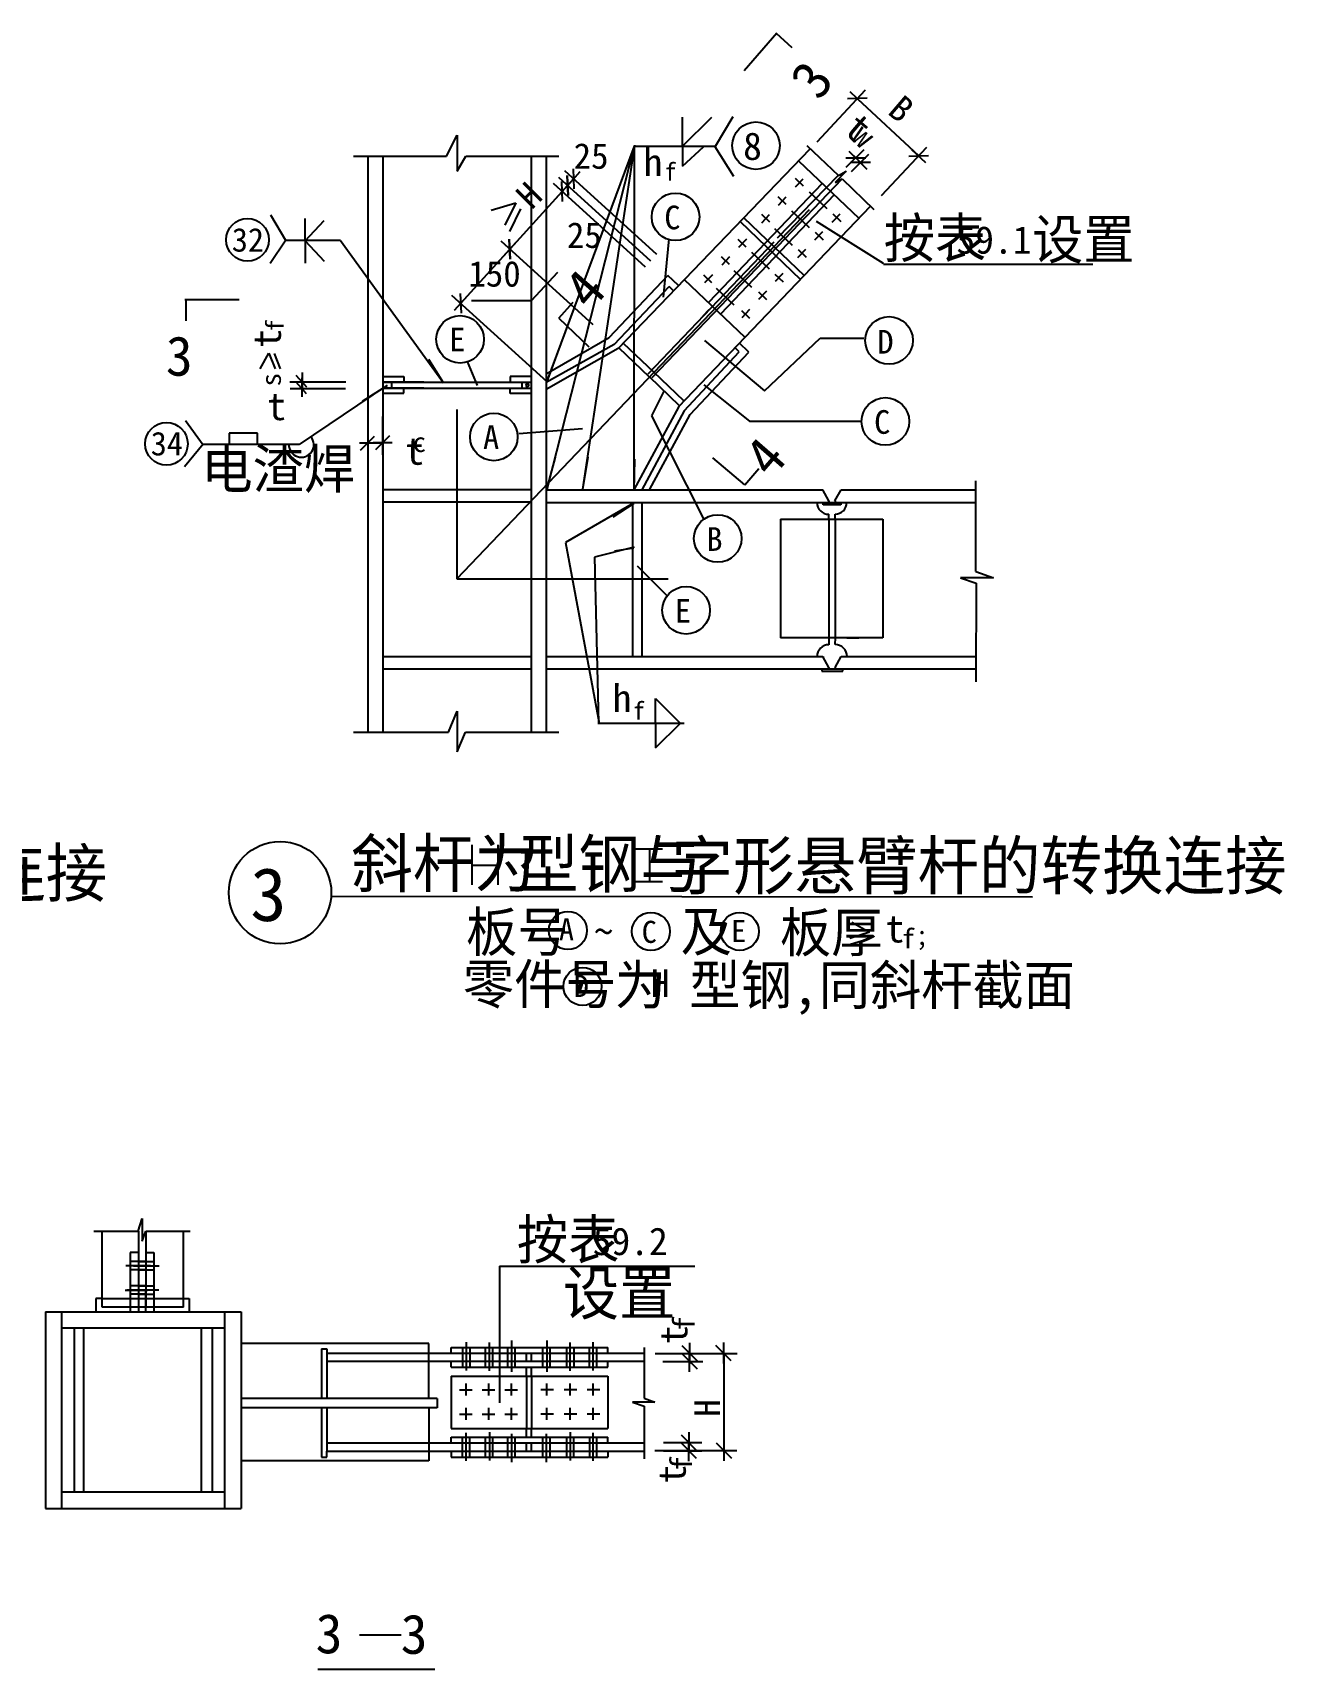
# Model space of a CAD drawing. Header units: metres. Extents: x 3057 to 11693, y 9711 to 13900.
# Drawn here: x 8519 to 11693, y 9749 to 13900 of the extents above; entities that cross this region are included whole.
import ezdxf

# ---------------------------------------------------------------- set-up
doc = ezdxf.new("R2010")
doc.units = ezdxf.units.M
for name, color, linetype in [('BOR', 3, 'Continuous'), ('CENTER', 7, 'Continuous'), ('FRAMING', 2, 'Continuous'), ('HIDDEN', 3, 'Continuous'), ('Z', 4, 'Continuous')]:
    doc.layers.add(name, color=color, linetype=linetype)

# ---------------------------------------------------------------- blocks, each defined once
blk = doc.blocks.new('CC')
blk.add_line((-24.24, 0), (24.24, 0))
at = {"layer": 'FRAMING', "color": 6}
blk.add_line((-17.83, -17.83), (17.83, 17.83), dxfattribs=at)

msp = doc.modelspace()

# ---------------------------------------------------------------- linework, layer by layer
for p, q in [((10508.16, 13623.66), (10630.67, 13755.17)), ((10610.91, 13732.58), (10765.01, 13588.42)), ((10166.35, 13611.13), (10241.6, 13686.29)), ((10166.35, 13685.75), (10166.35, 13611.13)), ((10294.49, 13687.1), (10249.37, 13611.13)), ((9568.47, 13586.64), (9595.33, 13640.33)), ((9595.33, 13640.33), (9595.33, 13549.06)), ((9332.06, 13586.64), (9568.47, 13586.64)), ((9595.33, 13549.06), (9616.82, 13586.64)), ((9616.82, 13586.64), (9853.23, 13586.64)), ((10044.39, 13612.02), (9822.38, 12741.33)), ((10044.39, 13612.02), (9823.07, 13015.89)), ((10044.86, 13614.86), (9913.21, 12742.22)), ((10044.39, 13612.02), (10043.59, 12740.97)), ((10044.3, 13612), (10248.93, 13612)), ((10166.59, 13561.85), (10220.04, 13610.68)), ((10166.59, 13610.68), (10166.59, 13561.85)), ((10248.68, 13611.13), (10296.5, 13536.44)), ((10482.39, 13613.78), (10562.15, 13537.72)), ((10582.29, 13558.78), (10627.43, 13603.9)), ((10595.58, 13547.73), (10639.6, 13591.73)), ((10605.51, 13583.4), (10604.8, 13584.11)), ((10606.22, 13582.7), (10618.38, 13570.52)), ((10671.42, 13487.36), (10786.24, 13609.64)), ((10748.04, 13604.3), (10783.45, 13571.17)), ((10101.73, 13337.38), (9868.12, 13549.41)), ((10581.8, 13548.81), (10553.98, 13520.4)), ((10562.09, 13537.79), (10581.8, 13548.81)), ((10619.09, 13569.82), (10619.8, 13569.11)), ((9860.9, 13496.82), (9729.37, 13351.9)), ((10072.98, 13305.69), (9839.36, 13517.72)), ((10086.58, 13320.68), (9852.96, 13532.71)), ((9860.9, 13496.82), (9860.23, 13496.08)), ((9875.17, 13512.54), (9861.57, 13497.56)), ((9874.5, 13511.8), (9873.83, 13511.06)), ((9890.33, 13529.24), (9875.17, 13512.54)), ((9875.85, 13513.28), (9876.52, 13514.03)), ((9891, 13529.98), (9891.68, 13530.73)), ((10553.98, 13520.4), (10571.88, 13529.16)), ((10571.88, 13529.16), (10652.47, 13451.42)), ((9681.43, 13449.83), (9743.94, 13468.83)), ((9743.94, 13468.83), (9715.85, 13411.57)), ((9755.68, 13453.2), (9727.58, 13395.94)), ((9160.35, 13373.04), (9122.54, 13436.9)), ((9209.4, 13372.27), (9209.4, 13428.54)), ((9209.83, 13372.2), (9258.02, 13423.77)), ((10676.91, 13314.46), (10506.6, 13420.83)), ((9160.26, 13373.52), (9121.11, 13314.51)), ((9299.26, 13373.22), (9160.06, 13373.22)), ((9209.4, 13372.12), (9209.4, 13315.86)), ((9209.83, 13372.2), (9258.02, 13320.63)), ((9299.14, 13373.47), (9560.14, 13011.71)), ((9940.1, 13159.29), (9706.49, 13371.32)), ((10132.1, 13377.49), (10117.76, 13229.57)), ((9728.03, 13350.42), (9604.65, 13214.48)), ((10676.35, 13313.3), (11207.69, 13313.3)), ((9823.4, 13014.59), (9581.76, 13233.9)), ((10222.97, 13119.15), (10375.06, 12991.68)), ((10375.06, 12991.68), (10516.11, 13125.13)), ((10516.11, 13125.13), (10626.78, 13125.13)), ((9095.74, 13047.95), (9117.88, 13086.88)), ((9117.88, 13086.88), (9133.14, 13047.69)), ((9131.27, 13086.56), (9146.53, 13047.36)), ((9201.87, 13038.3), (9201.87, 13008.42)), ((9620.56, 13066.45), (9646.09, 13004.92)), ((9313.05, 13013.72), (9170.84, 13013.72)), ((9311.97, 12997.07), (9171.87, 12997.07)), ((9417.77, 13005.95), (9194.77, 12855.65)), ((9201.87, 12976.17), (9201.87, 13024.66)), ((9201.87, 13015.05), (9201.87, 13016.05)), ((9201.87, 13014.05), (9201.87, 13000.41)), ((9201.87, 12999.41), (9201.87, 12998.41)), ((10220.66, 13006.66), (10336.76, 12915.15)), ((10089.18, 12928.4), (10120.31, 12990.6)), ((8951.3, 12854.3), (8905.72, 12915.63)), ((9406.07, 12926.23), (9406.07, 12829.63)), ((10221.94, 12665.47), (10089.18, 12928.4)), ((10336.76, 12915.15), (10431.61, 12915.15)), ((10431.61, 12915.15), (10618.03, 12915.15)), ((9089.12, 12884.38), (9016.86, 12884.38)), ((9016.86, 12884.38), (9016.86, 12855.42)), ((9089.12, 12855.42), (9089.12, 12884.38)), ((9751.24, 12883.44), (9913.08, 12895.88)), ((8951.3, 12856.84), (8903.43, 12798.55)), ((9194.77, 12855.65), (8948.2, 12855.65)), ((9347.29, 12859.63), (9395.78, 12859.63)), ((9370.53, 12859.63), (9369.53, 12859.63)), ((9371.53, 12859.63), (9406.07, 12859.63)), ((9407.07, 12859.63), (9408.07, 12859.63)), ((10911.12, 12533.83), (10911.12, 12763.42)), ((10042.53, 12706.96), (9870.03, 12607.14)), ((9870.03, 12607.14), (9955.46, 12148.46)), ((10044.41, 12595.3), (9943.57, 12570.12)), ((9943.57, 12570.12), (9953.66, 12149.53)), ((10128.94, 12470.79), (10052.87, 12547.01)), ((10872.17, 12517.73), (10911.54, 12503.99)), ((10955.87, 12517.73), (10872.17, 12517.73)), ((10911.12, 12533.83), (10955.87, 12517.73)), ((10911.54, 12503.99), (10911.12, 12253.63)), ((10098.63, 12211.27), (10161.66, 12148.04)), ((10098.63, 12148.04), (10098.63, 12211.27)), ((9573.14, 12125.82), (9595.33, 12179.51)), ((9595.33, 12179.51), (9595.33, 12076.3)), ((9332.06, 12125.82), (9573.14, 12125.82)), ((9595.33, 12076.3), (9615.93, 12125.82)), ((9615.93, 12125.82), (9853.23, 12125.82)), ((9952.43, 12148.64), (10170.88, 12148.64)), ((10098.63, 12149.09), (10098.63, 12085.86)), ((10098.63, 12085.86), (10161.66, 12149.09)), ((10596.24, 11644.31), (10641.46, 11618.67)), ((10641.46, 11618.67), (10591.35, 11602.8)), ((10642.68, 11602.8), (10592.57, 11586.93)), ((9702.79, 10771.37), (9702.43, 10424.87)), ((9702.79, 10771.37), (10198.01, 10771.37)), ((10069.15, 10565.03), (10069.15, 10436.64)), ((10097.04, 10550.05), (10305.26, 10550.05)), ((10116.88, 10550.27), (10217.94, 10550.27)), ((10184.94, 10551.37), (10184.94, 10552.47)), ((10184.94, 10550.27), (10184.94, 10529.85)), ((10271.57, 10524.85), (10271.57, 10578.19)), ((10271.57, 10550.63), (10271.57, 10305.1)), ((10116.88, 10529.85), (10217.94, 10529.85)), ((10184.94, 10528.75), (10184.94, 10527.65)), ((10096.67, 10426.33), (10039.63, 10426.33)), ((10039.63, 10426.33), (10069.15, 10416.01)), ((10069.15, 10436.64), (10096.67, 10426.33)), ((10069.15, 10416.01), (10069.15, 10282.72)), ((10096.35, 10304), (10304.57, 10304)), ((10118.92, 10323.71), (10215.91, 10323.71)), ((10118.92, 10303.31), (10215.91, 10303.31)), ((10182.91, 10324.81), (10182.91, 10325.91)), ((10182.91, 10303.31), (10182.91, 10323.71)), ((10182.91, 10302.21), (10182.91, 10301.11))]:
    msp.add_line(p, q)
for points in [[(9849.99, 13089.16), (9822.53, 13015.33)], [(9522.29, 13071.88), (9559.69, 13013.18)], [(9354.83, 12965.84), (9417.7, 13005.34)], [(9844.14, 12823.42), (9821.99, 12741.42)], [(9926.23, 12823.12), (9912.93, 12741.81)], [(10044.61, 12818.72), (10043, 12738.89)], [(9990.49, 12672.08), (10043.86, 12706.91)], [(9994.71, 12586.05), (10043.14, 12593.43)]]:
    msp.add_lwpolyline(points)
for centre, radius in [((10353.21, 13613.66), 60.34), ((10149.16, 13432.97), 60.34), ((9063.35, 13374.73), 54.02), ((9602.64, 13122.42), 60.34), ((10690.65, 13119.5), 60.37), ((10681.35, 12914.15), 60.34), ((8857.66, 12857.33), 54.02), ((9688.24, 12874.8), 60.34), ((10256.18, 12617.25), 60.34), ((10175.91, 12435.13), 60.34), ((9876.21, 11622.9), 48.28), ((10086.62, 11620.4), 48.3), ((10312.19, 11620.47), 48.3), ((9913.14, 11480.9), 48.3)]:
    msp.add_circle(centre, radius)
msp.add_arc((9199.81, 12855.02), 31.69, 178.86, 40.03)
at = {"layer": 'BOR'}
msp.add_circle((9146.08, 11718.7), 129.85, dxfattribs=at)
at = {"layer": 'CENTER'}
for p, q in [((9594.43, 12515.06), (10488.85, 13452.02)), ((9594.43, 12944.75), (9594.43, 12515.05)), ((9594.18, 12512.28), (9594.18, 12512.28)), ((9594.43, 12515.05), (10130.8, 12515.05))]:
    msp.add_line(p, q, dxfattribs=at)
at = {"layer": 'FRAMING'}
for p, q in [((10322.87, 13804.65), (10405.88, 13900.07)), ((10404.2, 13899.2), (10443.69, 13862.37)), ((9368.42, 13586.64), (9368.42, 12127.1)), ((9820.93, 13586.64), (9820.93, 12127.1)), ((10003.68, 13098.75), (10490.59, 13605.96)), ((10461.18, 13575.51), (10614.31, 13429.33)), ((10740.54, 13586.9), (10790.95, 13588.58)), ((10453, 13509.01), (10472.86, 13529.87)), ((10473.47, 13511.19), (10453.12, 13530.56)), ((10488.01, 13496.45), (10533.04, 13454.09)), ((10157.14, 12951.84), (10643.6, 13459.88)), ((10429.82, 13464.2), (10409.47, 13483.57)), ((10410.15, 13462.85), (10430.01, 13483.72)), ((10419.99, 13473.76), (10419.77, 13473.98)), ((10387.97, 13419.49), (10367.62, 13438.87)), ((10367.87, 13417.7), (10387.77, 13438.6)), ((10443.21, 13448.23), (10488.24, 13405.88)), ((10546.75, 13419.74), (10566.61, 13440.6)), ((10547.93, 13440.3), (10568.27, 13420.92)), ((10328.26, 13356.33), (10307.77, 13375.56)), ((10328.92, 13376.5), (10309.17, 13355.46)), ((10400.12, 13403.46), (10445.16, 13361.1)), ((10502.75, 13374.68), (10522.61, 13395.54)), ((10503.13, 13394.4), (10523.47, 13375.02)), ((10513.16, 13385.04), (10513.39, 13384.83)), ((10285.97, 13312.04), (10265.48, 13331.27)), ((10286.21, 13331.75), (10266.49, 13310.75)), ((10341.53, 13343.19), (10386.57, 13300.83)), ((10459.72, 13330.25), (10479.62, 13351.14)), ((10460.52, 13350.41), (10480.87, 13331.03)), ((9783.82, 13221.02), (9850.79, 13292.6)), ((9981.14, 13126.69), (10129.97, 13284.57)), ((10156.44, 13258.77), (10129.97, 13284.57)), ((10241.5, 13265.82), (10221.01, 13285.05)), ((10242.53, 13286.38), (10222.81, 13265.38)), ((10275.86, 13321.32), (10275.64, 13321.53)), ((10296.73, 13296.69), (10341.76, 13254.34)), ((10401.3, 13287.76), (10421.79, 13268.54)), ((10421.39, 13289.7), (10401.64, 13268.66)), ((9993.05, 13109.47), (10132.66, 13256.37)), ((10143.99, 13245.15), (10132.66, 13256.37)), ((10171.23, 13274.26), (10324.71, 13127.73)), ((10251.92, 13251.92), (10296.95, 13209.56)), ((10379.44, 13244.25), (10359.72, 13223.24)), ((10359.77, 13242.76), (10380.26, 13223.53)), ((8904.77, 13223.57), (9042.42, 13223.57)), ((8906.59, 13222.86), (8906.59, 13168.93)), ((9631.65, 13220.9), (9783.94, 13220.84)), ((9852.75, 13175.9), (9889.31, 13216.39)), ((10369.67, 13233.26), (10369.89, 13233.05)), ((9852.75, 13175.9), (9929.32, 13103.5)), ((10219.36, 13181.99), (10234.76, 13197.97)), ((10316.46, 13195.46), (10336.95, 13176.23)), ((10336.92, 13197.79), (10317.2, 13176.78)), ((9820.93, 13034.5), (9981.14, 13126.69)), ((9406.25, 13095.65), (9406.25, 12915.43)), ((9993.05, 13109.47), (9820.93, 13013.21)), ((10003.68, 13098.75), (9820.93, 12995.32)), ((10005.28, 13100.42), (10081.46, 13028.09)), ((10016.51, 13112.71), (10092.96, 13040.13)), ((10170.91, 12940.91), (10310.22, 13090.85)), ((10186.35, 12931.28), (10335.07, 13089.84)), ((10310.22, 13090.85), (10299.48, 13101.31)), ((10335.07, 13089.84), (10310.8, 13113.13)), ((10323.02, 13101.41), (10323.25, 13101.64)), ((10169.99, 12966.19), (10094.19, 13038.96)), ((9185.77, 13014.54), (9212.44, 12985.34)), ((9186.27, 13031.37), (9212.94, 13002.18)), ((9510.58, 13013.81), (9406.25, 13013.81)), ((9510.24, 12998.64), (9406.25, 12998.64)), ((9406.82, 13028.26), (9459.55, 13028.26)), ((9428.68, 13013.66), (9428.68, 12998.64)), ((9459.55, 13028.26), (9459.55, 13013.81)), ((9459.55, 12985.94), (9459.55, 12998.68)), ((10158.94, 12953.72), (10082.69, 13026.92)), ((9406.82, 12985.94), (9459.55, 12985.94)), ((10157.14, 12951.84), (10043.59, 12740.22)), ((10170.91, 12940.91), (10063.38, 12740.22)), ((10083.24, 12740.22), (10186.35, 12931.28)), ((9350.03, 12840.8), (9385.7, 12876.47)), ((10324.47, 12753.54), (10244.08, 12821.67)), ((10324.47, 12753.54), (10360.69, 12794.33)), ((9817.26, 12737.83), (9817.43, 12737.83)), ((9820.93, 12740.22), (10522.84, 12740.22)), ((9820.93, 12740.22), (9821.11, 12740.22)), ((9820.93, 12708.86), (10553.64, 12708.86)), ((9820.93, 12708.86), (9821.11, 12708.86)), ((10040.26, 12708.86), (10040.26, 12317.79)), ((10063.33, 12708.86), (10063.33, 12317.79)), ((10538.16, 12712.47), (10522.74, 12740.31)), ((10523.41, 12702.86), (10523.41, 12708.89)), ((10568.55, 12702.86), (10523.41, 12702.86)), ((10523.64, 12708.89), (10568.55, 12708.89)), ((10538.14, 12712.49), (10538.14, 12708.86)), ((10538.16, 12708.89), (10538.16, 12712.47)), ((10553.58, 12712.47), (10568.99, 12740.31)), ((10553.64, 12712.53), (10553.64, 12708.86)), ((10553.79, 12708.86), (10911.12, 12708.86)), ((10568.55, 12708.89), (10568.55, 12702.86)), ((10568.9, 12740.22), (10911.12, 12740.22)), ((10415.51, 12666.26), (10675.14, 12666.26)), ((10415.51, 12666.26), (10415.51, 12365.41)), ((10538.14, 12666.26), (10538.14, 12678.58)), ((10553.64, 12666.26), (10553.64, 12678.8)), ((10675.14, 12666.26), (10675.14, 12365.41)), ((10675.14, 12365.41), (10415.51, 12365.41)), ((10538.14, 12365.41), (10538.14, 12347.7)), ((10553.64, 12365.41), (10553.48, 12347.88)), ((10583.81, 12365.41), (10614.25, 12365.41)), ((9820.93, 12317.55), (10523.01, 12317.55)), ((10538.14, 12289.99), (10522.96, 12317.6)), ((10538.12, 12286.1), (10538.12, 12290)), ((10538.14, 12289.99), (10538.14, 12286.19)), ((10553.64, 12289.92), (10568.84, 12317.55)), ((10553.64, 12289.92), (10553.64, 12286.19)), ((10568.84, 12317.55), (10912.53, 12317.55)), ((9820.93, 12286.19), (10553.64, 12286.19)), ((10519.92, 12286.1), (10519.92, 12280.26)), ((10519.92, 12280.26), (10573.22, 12280.26)), ((10553.64, 12286.19), (10912.53, 12286.19)), ((10573.22, 12280.26), (10573.22, 12286.1)), ((9632.45, 11839.85), (9632.45, 11738.66)), ((9698.49, 11839.85), (9698.49, 11738.66)), ((10116.4, 11829), (10047.84, 11829)), ((10083.08, 11829), (10083.08, 11746.45)), ((9632.45, 11788.53), (9698.49, 11788.53)), ((9275.66, 11710.29), (11054.96, 11707.88)), ((10116.4, 11746.45), (10047.84, 11746.45)), ((8786.37, 10860.05), (8795.84, 10892.06)), ((8795.84, 10892.06), (8795.84, 10834.52)), ((8673.91, 10860.05), (8786.37, 10860.05)), ((8693.77, 10860.05), (8693.71, 10667.4)), ((8795.84, 10834.52), (8805.81, 10860.05)), ((8805.81, 10860.05), (8917.99, 10860.05)), ((8901.27, 10667.31), (8901.27, 10860.05)), ((8817.74, 10772.58), (8754.34, 10772.58)), ((8773.96, 10772.58), (8839.72, 10772.58)), ((8752.86, 10710.93), (8810.03, 10710.93)), ((8693.35, 10689.31), (8679.02, 10689.31)), ((8679.02, 10689.31), (8679.02, 10655.9)), ((8901.12, 10689.31), (8915.45, 10689.31)), ((8915.45, 10689.31), (8915.45, 10655.9)), ((8550.65, 10655.9), (8550.65, 10156.5)), ((8550.65, 10655.9), (9047.14, 10655.9)), ((8592.03, 10156.5), (8592.03, 10655.9)), ((8901.27, 10667.31), (8694.78, 10667.31)), ((9005.76, 10156.5), (9005.76, 10655.9)), ((9047.14, 10655.9), (9047.14, 10156.5)), ((9047.14, 10655.9), (9047.14, 10589.21)), ((9005.76, 10614.13), (8592.03, 10614.13)), ((8647.5, 10614.13), (8647.5, 10198.27)), ((8945.72, 10614.13), (8945.72, 10198.27)), ((9522.97, 10575.39), (9047.11, 10575.39)), ((9521.07, 10550.85), (9783.54, 10550.85)), ((9522.97, 10437.83), (9522.97, 10575.39)), ((9579.89, 10564.89), (9977.26, 10564.89)), ((9579.89, 10550.75), (9579.89, 10564.89)), ((9618.05, 10578.34), (9618.05, 10506.51)), ((9676.11, 10578.02), (9676.11, 10506.19)), ((9733.17, 10583.16), (9733.17, 10503.01)), ((9771.06, 10530.04), (9771.06, 10550.85)), ((9783.54, 10530.04), (9783.54, 10550.85)), ((9783.54, 10550.85), (10068.65, 10550.85)), ((9822.44, 10583.16), (9822.44, 10503.01)), ((9881.03, 10578.02), (9881.03, 10506.19)), ((9939.09, 10578.34), (9939.09, 10506.51)), ((9977.26, 10550.75), (9977.26, 10564.89)), ((10290.53, 10531.05), (10251.3, 10570.29)), ((9520, 10530.04), (9783.54, 10530.04)), ((9580.16, 10515.48), (9580.16, 10529.65)), ((9580.16, 10515.48), (9976.99, 10515.48)), ((9771.06, 10491.69), (9771.06, 10516.09)), ((9783.54, 10530.04), (10068.41, 10530.04)), ((9783.54, 10491.85), (9783.54, 10516.13)), ((9976.99, 10515.48), (9976.99, 10529.65)), ((9579.6, 10492.03), (9977.03, 10492.03)), ((9580.26, 10492.03), (9580.26, 10360.02)), ((9618.17, 10443.09), (9618.15, 10473.99)), ((9675.65, 10443.09), (9675.63, 10473.99)), ((9733.13, 10443.09), (9733.11, 10473.99)), ((9822.68, 10443.09), (9822.71, 10473.99)), ((9881.83, 10443.09), (9881.85, 10473.99)), ((9940.14, 10443.09), (9940.17, 10473.99)), ((9977.03, 10492.03), (9977.03, 10360.02)), ((9544.15, 10435.96), (9047.11, 10435.96)), ((9544.15, 10435.96), (9544.15, 10412.41)), ((9601.49, 10457.73), (9633.23, 10457.75)), ((9658.97, 10457.73), (9690.71, 10457.75)), ((9716.45, 10457.73), (9748.19, 10457.75)), ((9839.37, 10457.73), (9807.62, 10457.75)), ((9898.52, 10457.73), (9866.77, 10457.75)), ((9956.83, 10457.73), (9925.08, 10457.75)), ((9544.15, 10412.41), (9047.11, 10412.41)), ((9522.97, 10411.37), (9522.97, 10277.95)), ((9601.49, 10396.09), (9633.23, 10396.12)), ((9618.17, 10381.45), (9618.15, 10412.36)), ((9658.97, 10396.09), (9690.71, 10396.12)), ((9675.65, 10381.45), (9675.63, 10412.36)), ((9716.45, 10396.09), (9748.19, 10396.12)), ((9733.13, 10381.45), (9733.11, 10412.36)), ((9839.37, 10396.09), (9807.62, 10396.12)), ((9822.68, 10381.45), (9822.71, 10412.36)), ((9898.52, 10396.09), (9866.77, 10396.12)), ((9881.83, 10381.45), (9881.85, 10412.36)), ((9956.83, 10396.09), (9925.08, 10396.12)), ((9940.14, 10381.45), (9940.17, 10412.36)), ((9579.6, 10360.02), (9977.03, 10360.02)), ((9579.89, 10337.7), (9977.26, 10337.7)), ((9579.89, 10322.57), (9579.89, 10337.7)), ((9617.53, 10348.85), (9617.53, 10277.21)), ((9677.02, 10350.49), (9677.02, 10278.86)), ((9732.61, 10346.25), (9732.61, 10274.61)), ((9771.06, 10337.47), (9771.06, 10358.79)), ((9783.54, 10337.46), (9783.54, 10359.7)), ((9820.87, 10346.25), (9820.87, 10274.61)), ((9882.25, 10350.49), (9882.25, 10278.86)), ((9939.61, 10348.85), (9939.61, 10277.21)), ((9977.26, 10322.57), (9977.26, 10337.7)), ((9521.07, 10322.98), (9783.54, 10322.98)), ((9522.15, 10302.17), (9783.54, 10302.17)), ((9579.7, 10302.2), (9579.7, 10287.08)), ((9771.06, 10302.17), (9771.06, 10322.78)), ((9783.54, 10302.17), (9783.54, 10322.98)), ((9783.54, 10322.98), (10069.15, 10322.98)), ((9783.54, 10302.17), (10069.15, 10302.17)), ((9977.45, 10302.2), (9977.45, 10287.08)), ((9522.97, 10277.95), (9047.11, 10277.95)), ((9579.7, 10287.08), (9977.45, 10287.08)), ((9005.76, 10198.27), (8592.03, 10198.27)), ((8550.65, 10156.5), (9047.14, 10156.5)), ((9242, 9748.9), (9538.52, 9748.9)), ((9246.45, 9748.9), (9538.9, 9748.9))]:
    msp.add_line(p, q, dxfattribs=at)
for centre, radius, start, end in [((10538.16, 12708.89), 30.39, 180.07, 269.96), ((10553.58, 12708.89), 30.16, 270.12, 359.93), ((10538.12, 12317.6), 30.12, 89.97, 180.1), ((10553.72, 12317.6), 30.4, 359.9, 90.15), ((10553.72, 12317.6), 30.4, 180.1, 180.7)]:
    msp.add_arc(centre, radius, start, end, dxfattribs=at)
at = {"layer": 'HIDDEN'}
for p, q in [((9406.25, 13586.64), (9406.25, 13096.53)), ((9783.1, 13586.64), (9783.1, 12127.1)), ((10408.08, 13379.52), (10561.8, 13537.97)), ((10520.66, 13517.8), (10232.85, 13215.42)), ((10245.71, 13187.52), (10571.86, 13529.16)), ((10551.17, 13488.67), (10263.37, 13186.29)), ((10312.92, 13420.88), (10466.3, 13274.46)), ((10322.04, 13430.42), (10475.41, 13284)), ((10079.36, 13035.19), (10398.97, 13369.97)), ((10089.53, 13025.49), (10245.71, 13187.52)), ((9406.25, 13013.81), (9783.1, 13013.81)), ((9406.25, 12998.68), (9783.1, 12998.68)), ((9729.72, 13027.86), (9729.72, 13013.81)), ((9783.1, 13027.86), (9729.72, 13027.86)), ((9729.72, 12984.84), (9729.72, 12998.68)), ((9759.31, 13013.81), (9759.31, 12998.68)), ((9783.1, 12984.84), (9729.72, 12984.84)), ((9406.25, 12915.61), (9406.25, 12127.1)), ((9406.25, 12741.26), (9783.1, 12741.26)), ((9406.25, 12709.9), (9783.1, 12709.9)), ((10538.14, 12666.26), (10538.14, 12365.41)), ((10553.64, 12666.26), (10553.64, 12365.41)), ((9406.25, 12318.03), (9783.92, 12318.03)), ((9406.25, 12286.67), (9783.92, 12286.67)), ((8786.49, 10860.4), (8786.49, 10655.9)), ((8805.6, 10859.5), (8805.6, 10667.83)), ((8766.13, 10806.26), (8766.13, 10655.86)), ((8786.11, 10806.26), (8766.13, 10806.26)), ((8805.6, 10806.26), (8825.57, 10806.26)), ((8825.57, 10806.26), (8825.57, 10655.86)), ((8805.29, 10783.33), (8765.66, 10783.33)), ((8805.29, 10761.84), (8765.66, 10761.84)), ((8786.41, 10783.33), (8826.04, 10783.33)), ((8786.41, 10761.84), (8826.04, 10761.84)), ((8838.72, 10710.93), (8757.17, 10710.93)), ((8805.29, 10721.68), (8765.66, 10721.68)), ((8786.41, 10721.68), (8826.04, 10721.68)), ((8805.6, 10655.9), (8805.6, 10710.79)), ((8693.35, 10689.31), (8901.12, 10689.31)), ((8805.29, 10700.18), (8765.66, 10700.18)), ((8786.41, 10700.18), (8826.04, 10700.18)), ((8624.1, 10614.13), (8624.1, 10198.27)), ((8973.58, 10614.13), (8973.58, 10198.27)), ((9251.15, 10561.57), (9251.15, 10435.96)), ((9251.15, 10561.57), (9264.92, 10561.57)), ((9264.47, 10550.85), (9264.47, 10435.96)), ((9264.47, 10550.85), (9521.07, 10550.85)), ((9264.92, 10561.57), (9264.92, 10551.11)), ((9608.88, 10564.64), (9608.88, 10515.37)), ((9627.23, 10564.64), (9627.23, 10515.37)), ((9666.39, 10565.03), (9666.39, 10515.77)), ((9684.73, 10565.03), (9684.73, 10515.77)), ((9723.29, 10565.03), (9723.29, 10515.77)), ((9741.63, 10565.03), (9741.63, 10515.77)), ((9811.85, 10565.03), (9811.85, 10515.77)), ((9830.19, 10565.03), (9830.19, 10515.77)), ((9872.41, 10565.03), (9872.41, 10515.77)), ((9890.76, 10565.03), (9890.76, 10515.77)), ((9929.92, 10564.64), (9929.92, 10515.37)), ((9948.26, 10564.64), (9948.26, 10515.37)), ((9264.47, 10530.04), (9520, 10530.04)), ((9771.06, 10491.69), (9771.06, 10359.67)), ((9783.54, 10491.65), (9783.54, 10359.64)), ((9251.15, 10411.37), (9251.15, 10286.68)), ((9264.47, 10411.37), (9264.47, 10302.17)), ((9666.63, 10336.57), (9666.63, 10287.31)), ((9684.98, 10336.57), (9684.98, 10287.31)), ((9723.29, 10336.57), (9723.29, 10287.31)), ((9741.63, 10336.57), (9741.63, 10287.31)), ((9811.85, 10336.57), (9811.85, 10287.31)), ((9830.19, 10336.57), (9830.19, 10287.31)), ((9872.17, 10336.57), (9872.17, 10287.31)), ((9890.51, 10336.57), (9890.51, 10287.31)), ((9264.47, 10322.98), (9521.07, 10322.98)), ((9264.47, 10302.17), (9522.15, 10302.17)), ((9264.92, 10286.68), (9264.92, 10302.05)), ((9608.22, 10336.18), (9608.22, 10286.91)), ((9626.57, 10336.18), (9626.57, 10286.91)), ((9930.58, 10336.18), (9930.58, 10286.91)), ((9948.92, 10336.18), (9948.92, 10286.91)), ((9251.15, 10286.68), (9264.92, 10286.68))]:
    msp.add_line(p, q, dxfattribs=at)
msp.add_lwpolyline([(9769.42, 13005.99, 1), (9777.35, 13005.99, 1)], format="xyb", close=True, dxfattribs=at)
at = {"layer": 'Z'}
for p, q in [((9347.79, 9836.35), (9435.49, 9836.35)), ((9365.08, 9836.35), (9452.78, 9836.35))]:
    msp.add_line(p, q, dxfattribs=at)

# ---------------------------------------------------------------- block references
for p, rotation in [((10610.18, 13733.27), 136.91), ((10606.22, 13582.7), 314.99), ((10618.38, 13570.52), 134.99), ((9875.17, 13512.54), 227.77), ((9875.17, 13512.54), 47.77), ((9890.33, 13529.24), 227.77), ((9861.57, 13497.56), 47.77), ((9861.57, 13497.56), 47.77), ((9728.7, 13351.16), 227.77), ((9728.7, 13351.16), 47.77), ((9603.98, 13213.74), 227.77), ((9406.07, 12859.63), 180)]:
    msp.add_blockref('CC', p, dxfattribs=dict(rotation=rotation))
at = {"xscale": 1.1, "yscale": 1.1, "zscale": 1.1}
for p, rotation in [((10184.94, 10550.27), 270), ((10184.94, 10529.85), 90), ((10182.91, 10323.71), 270), ((10182.91, 10303.31), 90), ((10271.57, 10304), 270)]:
    msp.add_blockref('CC', p, dxfattribs=dict(at, rotation=rotation))

# ---------------------------------------------------------------- texts
msp.add_text('t', height=70, rotation=319.55).set_placement((10571.78, 13648.81))
for s, height, p in [('59.1', 70, (10861.63, 13339.56)), ('按表', 100, (9746.77, 10789.24)), ('59.2', 70, (9939.03, 10799.49)), ('设置', 110, (9863.06, 10648.04))]:
    msp.add_text(s, height=height).set_placement(p)
at = {"char_height": 65, "attachment_point": 1}
for s, insert in [('25', (9890.78, 13619.98)), ('25', (9873.67, 13419.22)), ('150', (9623.76, 13321.09))]:
    msp.add_mtext(s, dxfattribs=dict(at, insert=insert))
at = {"layer": 'FRAMING'}
msp.add_text('3', height=135, dxfattribs=at).set_placement((9070.54, 11646.89))
at = {"layer": 'HIDDEN'}
msp.add_text('H', height=65, rotation=45, dxfattribs=at).set_placement((9784.45, 13449.19))
at = {"layer": 'Z'}
for s, height, rotation, p in [('3', 100, 54.21, (10514.48, 13724.7)), ('B', 65, 319.55, (10683.9, 13696.74)), ('w', 60, 316.46, (10590.98, 13631.36)), ('4', 100, 49.02, (9933.84, 13191.61)), ('f', 45, 90, (9155.25, 13142.01)), ('t', 70, 90, (9148.14, 13100.81)), ('s', 50, 90, (9147.97, 13002.97)), ('4', 100, 49.02, (10391.71, 12765.98)), ('f', 55, 90, (10197.66, 10607.38)), ('t', 70, 90, (10179.19, 10573.69)), ('H', 65, 90, (10261.53, 10389.5)), ('t', 70, 90, (10175.01, 10219.82)), ('f', 55, 90, (10191.02, 10252.28))]:
    msp.add_text(s, height=height, rotation=rotation, dxfattribs=at).set_placement(p)
for s, height, p in [('8', 70, (10320.58, 13577.39)), ('h', 70, (10067.93, 13536.52)), ('f', 45, (10120.76, 13525.09)), ('C', 60, (10120.65, 13401.49)), ('按表', 100, (10677.16, 13329.54)), ('设置', 100, (11053.57, 13325.82)), ('32', 60, (9023.61, 13344.69)), ('3', 100, (8856.23, 13030.13)), ('E', 60, (9575.31, 13092.13)), ('D', 60, (10661.31, 13086.07)), ('C', 60, (10652.84, 12882.67)), ('34', 60, (8817.98, 12827.91)), ('c', 50, (9482.26, 12836.48)), ('A', 60, (9660.92, 12844.5)), ('电渣焊', 100, (8946.37, 12744.1)), ('B', 60, (10227.67, 12585.76)), ('E', 60, (10147.39, 12403.65)), ('h', 70, (9989.38, 12177.31)), ('f', 45, (10040.71, 12157.9)), ('字形悬臂杆的连接', 120, (7459.56, 11708.77)), ('斜杆为', 120, (9326.71, 11733.19)), ('型钢与', 120, (9747.02, 11731.62)), ('字形悬臂杆的转换连接', 120, (10138.97, 11727.35)), ('板号', 100, (9617.69, 11569.26)), ('及', 100, (10162.16, 11569.96)), ('板厚', 100, (10413.93, 11567.81)), ('A', 56, (9853.4, 11597.72)), ('~', 70, (9942.99, 11585.54)), ('C', 56.03, (10063.33, 11591.37)), ('E', 56.03, (10290.42, 11593.73)), ('t', 70, (10681.52, 11592.41)), ('f', 50, (10722.68, 11577.38)), (';', 50, (10757.29, 11586.11)), ('零件号', 100, (9609.56, 11436.87)), ('为', 100, (9995.23, 11434.67)), ('型钢,同斜杆截面', 100, (10184.21, 11434.67)), ('D', 56.03, (9891.37, 11454.15)), ('H', 70, (10086.64, 11454.15)), ('3', 100, (9236.15, 9789.38)), ('3', 100, (9451.96, 9788.04))]:
    msp.add_text(s, height=height, dxfattribs=at).set_placement(p)
at = {"layer": 'Z', "char_height": 70, "attachment_point": 1}
for insert in [(9113.28, 12987.29), (9463.12, 12874.19)]:
    msp.add_mtext('\\A1;t', dxfattribs=dict(at, insert=insert))

doc.saveas('drawing.dxf')
